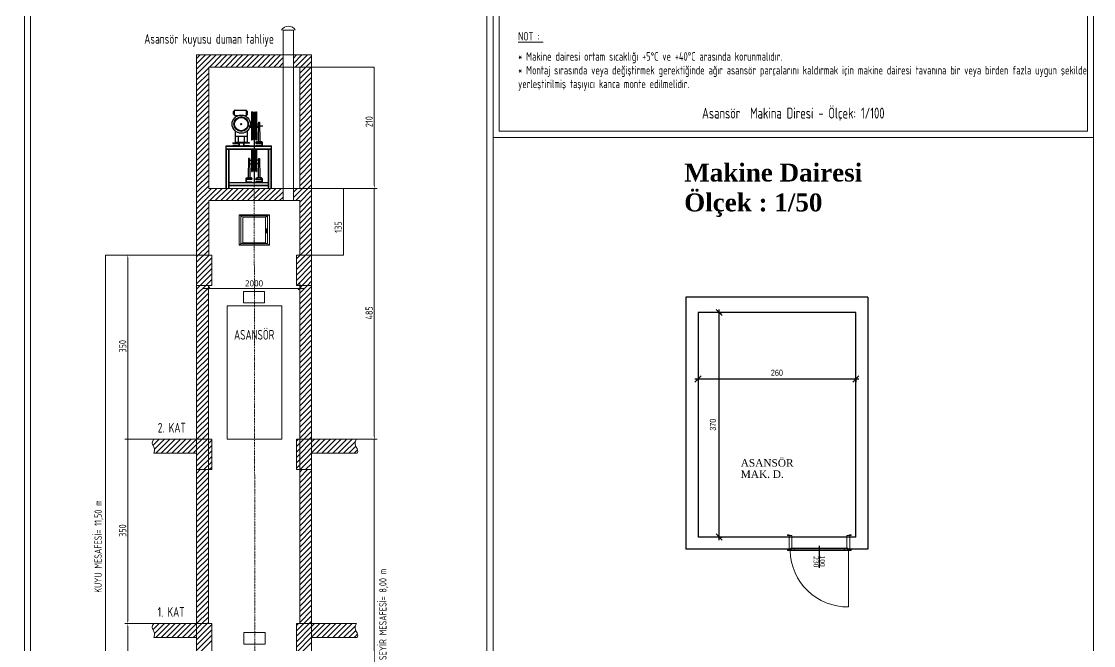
# Model space of a CAD drawing. Extents: x 173271 to 181879, y -242817 to -239967.
# Drawn here: x 180112 to 181879, y -241958 to -240929 of the extents above; entities that cross this region are included whole.
import ezdxf
from ezdxf.enums import TextEntityAlignment as Align

# ---------------------------------------------------------------- set-up
doc = ezdxf.new("R2010")
doc.units = 0
doc.header["$MEASUREMENT"] = 0
doc.linetypes.add('DASHDOT2', pattern=[0.5, 0.25, -0.125, 0, -0.125])
doc.linetypes.add('HIDDEN', pattern=[0.375, 0.25, -0.125])
doc.layers.get('0').update_dxf_attribs({"linetype": 'CONTINUOUS'})
doc.layers.get('Defpoints').update_dxf_attribs({"linetype": 'CONTINUOUS'})
for name, color, linetype in [('CIZGI', 7, 'CONTINUOUS'), ('KOLON', 7, 'CONTINUOUS'), ('MIMARI', 1, 'CONTINUOUS'), ('MKDU0', 50, 'CONTINUOUS'), ('SOĞUK SU', 3, 'CONTINUOUS'), ('YAZI', 7, 'CONTINUOUS'), ('YAZI1', 240, 'CONTINUOUS'), ('YZ1TES', 2, 'CONTINUOUS'), ('ıvır zıvır', 225, 'CONTINUOUS')]:
    doc.layers.add(name, color=color, linetype=linetype)
for name, color, linetype, lineweight in [('kaçış', 240, 'CONTINUOUS', 35), ('MİMARİKOLON', 7, 'CONTINUOUS', 50), ('rtm-kapı-ahsap', 35, 'CONTINUOUS', 13), ('TEM.SU', 5, 'CONTINUOUS', 35), ('ölçü dış', 1, 'CONTINUOUS', 20)]:
    doc.layers.add(name, color=color, linetype=linetype, lineweight=lineweight)
doc.styles.add('engiasn', font='isocpeur.ttf', dxfattribs={"width": 0.7, "height": 12})
doc.styles.add('M-IKI-50', font='arial.ttf', dxfattribs={"width": 0.75, "height": 10})
doc.styles.add('ODA', font='isocpeur.ttf', dxfattribs={"height": 20})
doc.styles.get("Standard").update_dxf_attribs({"font": 'arial.ttf'})
doc.styles.add('style4', font='isocpeur.ttf', dxfattribs={"height": 8})
doc.styles.add('yasko', font='segoeui.ttf')
doc.styles.add('ölçü', font='times.ttf', dxfattribs={"height": 10})
doc.dimstyles.new('M-IC-50', dxfattribs={"dimscale": 50, "dimtxt": 10, "dimasz": 0.2, "dimexe": 0.1, "dimexo": 0.25, "dimgap": 0.1, "dimtad": 1, "dimdec": 1, "dimrnd": 0.5, "dimzin": 9, "dimdsep": 46, "dimtxsty": 'M-IKI-50', "dimblk": 'OBLIQUE', "dimcen": 0.1, "dimdle": 0.1, "dimclrd": 256, "dimclre": 256, "dimclrt": 256, "dimadec": 0, "dimazin": 0, "dimtfac": 1, "dimtdec": 1, "dimtix": 1, "dimtmove": 0, "dimatfit": 3, "dimfxl": 0, "dimtolj": 1, "dimarcsym": 0})
pattern_1 = [(45, (203884.033, -132698.433), (-4.41941738, 4.41941738), [])]

# ---------------------------------------------------------------- blocks, each defined once
blk = doc.blocks.new('ASANSÖRKAİDE')
at = {"layer": 'MIMARI'}
for p, q in [((22.4, 122.3), (22.4, 126.8)), ((23.5, 127.1), (22.7, 127.1)), ((23.9, 121.5), (23.9, 128.6)), ((24.2, 129), (43.4, 129)), ((43.7, 121.5), (43.7, 128.6)), ((44.1, 127.1), (44.9, 127.1)), ((45.2, 122.3), (45.2, 126.8)), ((51.9, 126.2), (51.9, 80.2)), ((51.9, 126.2), (52.9, 126.2)), ((52.9, 126.2), (52.9, 80.2)), ((52.9, 125.9), (52.9, 125.8)), ((53, 125.5), (53, 125.7)), ((53.9, 125.9), (53.8, 125.8)), ((53.8, 125.5), (53.8, 125.7)), ((53.9, 125.9), (54.2, 125.9)), ((53.9, 125.9), (53.9, 80.5)), ((54.2, 125.9), (54.2, 80.5)), ((54.2, 125.9), (54.2, 125.8)), ((54.3, 125.5), (54.3, 125.7)), ((55.2, 125.9), (55.1, 125.8)), ((55.1, 125.5), (55.1, 125.7)), ((55.2, 125.9), (55.2, 80.5)), ((55.2, 125.9), (55.5, 125.9)), ((55.5, 125.9), (55.5, 80.5)), ((55.5, 125.9), (55.5, 125.8)), ((55.6, 125.5), (55.6, 125.7)), ((56.5, 125.9), (56.4, 125.8)), ((56.4, 125.5), (56.4, 125.7)), ((56.5, 125.9), (56.5, 80.5)), ((56.5, 125.9), (56.8, 125.9)), ((56.8, 125.9), (56.8, 80.5)), ((56.8, 125.9), (56.8, 125.8)), ((56.9, 125.5), (56.9, 125.7)), ((57.8, 125.9), (57.7, 125.8)), ((57.7, 125.5), (57.7, 125.7)), ((57.8, 125.9), (57.8, 80.5)), ((57.8, 125.9), (58.1, 125.9)), ((58.1, 125.9), (58.1, 80.5)), ((58.1, 125.9), (58.1, 125.8)), ((58.2, 125.5), (58.2, 125.7)), ((59.1, 125.9), (59, 125.8)), ((59, 125.5), (59, 125.7)), ((59.1, 126.2), (60.1, 126.2)), ((59.1, 126.2), (59.1, 80.2)), ((60.1, 126.2), (60.1, 80.2)), ((23.5, 121.9), (22.7, 121.9)), ((23.9, 121.5), (23.9, 120.4)), ((24.2, 120), (43.4, 120)), ((43.7, 121.5), (43.7, 120.4)), ((44.1, 121.9), (44.9, 121.9)), ((51.9, 106.2), (50, 106.2)), ((63, 106.2), (60.1, 106.2)), ((63.3, 109.2), (62.8, 78)), ((63.3, 109.2), (65.2, 109.2)), ((65.2, 109.2), (65.7, 78)), ((25, 94.8), (25, 75)), ((45, 94.8), (45, 75)), ((45.6, 103.2), (70.8, 103.2)), ((51.9, 100.2), (48.9, 100.2)), ((62.9, 100.2), (60.1, 100.2)), ((21.4, 75), (31.4, 75)), ((21.4, 74.5), (21.4, 75)), ((21.4, 74.5), (30.9, 74.5)), ((25, 86), (45, 86)), ((25, 76), (45, 76)), ((25, 75), (45, 75)), ((30, 86), (30, 75)), ((30.9, 74.5), (30.9, 70.5)), ((31.4, 75), (31.4, 70)), ((48.7, 75), (38.7, 75)), ((38.7, 75), (38.7, 70)), ((39.2, 74.5), (39.2, 70.5)), ((48.7, 74.5), (39.2, 74.5)), ((40, 86), (40, 75)), ((48.7, 74.5), (48.7, 75)), ((51.9, 80.2), (52.9, 80.2)), ((51.9, 80.2), (52.9, 80.2)), ((52.9, 80.5), (52.9, 80.6)), ((53, 80.9), (53, 80.7)), ((53.8, 80.9), (53.8, 80.7)), ((53.9, 80.5), (53.8, 80.6)), ((53.9, 80.5), (54.2, 80.5)), ((54.2, 80.5), (54.2, 80.6)), ((54.3, 80.9), (54.3, 80.7)), ((55.1, 80.9), (55.1, 80.7)), ((55.2, 80.5), (55.1, 80.6)), ((55.2, 80.5), (55.5, 80.5)), ((55.5, 80.5), (55.5, 80.6)), ((55.6, 80.9), (55.6, 80.7)), ((56.4, 80.9), (56.4, 80.7)), ((56.4, 80.9), (56.4, 10.4)), ((56.5, 80.5), (56.4, 80.6)), ((56.5, 80.5), (56.8, 80.5)), ((56.8, 80.5), (56.8, 80.6)), ((56.9, 80.9), (56.9, 80.7)), ((57.7, 80.9), (57.7, 80.7)), ((57.8, 80.5), (57.7, 80.6)), ((57.8, 80.5), (58.1, 80.5)), ((58.1, 80.5), (58.1, 80.6)), ((58.2, 80.9), (58.2, 80.7)), ((59, 80.9), (59, 80.7)), ((59.1, 80.5), (59, 80.6)), ((59.1, 80.2), (60.1, 80.2)), ((59.1, 80.2), (60.1, 80.2)), ((59.3, 76), (59.3, 75)), ((59.3, 75), (69.3, 75)), ((59.3, 74.5), (59.3, 75)), ((59.3, 74.5), (68.8, 74.5)), ((60.3, 77), (61.8, 77)), ((66.7, 77), (61.8, 77)), ((68.3, 77), (66.7, 77)), ((68.8, 74.5), (68.8, 75)), ((68.8, 74.5), (68.8, 70.5)), ((69.3, 76), (69.3, 75)), ((69.3, 75), (69.3, 70)), ((10, 0), (10, 70)), ((10, 70), (85, 70)), ((10, 69.5), (85, 69.5)), ((10, 65.5), (85, 65.5)), ((10, 65), (85, 65)), ((10.5, 0), (10.5, 65)), ((14.5, 0), (14.5, 65)), ((15, 0), (15, 65)), ((30.9, 70.5), (21.4, 70.5)), ((21.4, 70), (21.4, 70.5)), ((31.4, 70), (21.4, 70)), ((38.7, 70), (48.7, 70)), ((39.2, 70.5), (48.7, 70.5)), ((48.7, 70), (48.7, 70.5)), ((51.9, 63.2), (51.9, 28.2)), ((51.9, 63.2), (52.9, 63.2)), ((52.9, 63.2), (52.9, 28.2)), ((52.9, 62.9), (52.9, 62.8)), ((53, 62.5), (53, 62.7)), ((53.9, 62.9), (53.8, 62.8)), ((53.8, 62.5), (53.8, 62.7)), ((53.9, 62.9), (53.9, 28.5)), ((53.9, 62.9), (54.2, 62.9)), ((54.2, 62.9), (54.2, 28.5)), ((54.2, 62.9), (54.2, 62.8)), ((54.3, 62.5), (54.3, 62.7)), ((55.2, 62.9), (55.1, 62.8)), ((55.1, 62.5), (55.1, 62.7)), ((55.2, 62.9), (55.2, 28.5)), ((55.2, 62.9), (55.5, 62.9)), ((55.5, 62.9), (55.5, 28.5)), ((55.5, 62.9), (55.5, 62.8)), ((55.6, 62.5), (55.6, 62.7)), ((56.5, 62.9), (56.4, 62.8)), ((56.4, 62.5), (56.4, 62.7)), ((56.5, 62.9), (56.5, 28.5)), ((56.5, 62.9), (56.8, 62.9)), ((56.8, 28.5), (56.8, 62.9)), ((56.8, 62.9), (56.8, 28.5)), ((56.8, 62.9), (56.8, 62.8)), ((56.9, 62.5), (56.9, 62.7)), ((57.8, 62.9), (57.7, 62.8)), ((57.7, 62.5), (57.7, 62.7)), ((57.8, 62.9), (57.8, 28.5)), ((57.8, 62.9), (58.1, 62.9)), ((58.1, 62.9), (58.1, 28.5)), ((58.1, 62.9), (58.1, 62.8)), ((58.2, 62.5), (58.2, 62.7)), ((59.1, 62.9), (59, 62.8)), ((59, 62.5), (59, 62.7)), ((59.1, 63.2), (59.1, 28.2)), ((59.1, 63.2), (60.1, 63.2)), ((68.8, 70.5), (59.3, 70.5)), ((59.3, 70), (59.3, 70.5)), ((69.3, 70), (59.3, 70)), ((60.1, 63.2), (60.1, 28.2)), ((80, 0), (80, 65)), ((80.5, 0), (80.5, 65)), ((84.5, 0), (84.5, 65)), ((85, 0), (85, 70)), ((46.7, 49.6), (46.2, 18.4)), ((48.6, 49.6), (46.7, 49.6)), ((48.6, 49.6), (49.2, 18.4)), ((48.9, 46.6), (51.9, 46.6)), ((49, 40.6), (51.9, 40.6)), ((63, 46.6), (60.1, 46.6)), ((62.9, 40.6), (60.1, 40.6)), ((63.3, 49.6), (62.8, 18.4)), ((63.3, 49.6), (65.2, 49.6)), ((65.2, 49.6), (65.7, 18.4)), ((51.9, 28.2), (52.9, 28.2)), ((52.9, 28.5), (52.9, 28.6)), ((53, 28.9), (53, 28.7)), ((53.8, 28.9), (53.8, 28.7)), ((53.9, 28.5), (53.8, 28.6)), ((53.9, 28.5), (54.2, 28.5)), ((54.2, 28.5), (54.2, 28.6)), ((54.3, 28.9), (54.3, 28.7)), ((55.1, 28.9), (55.1, 28.7)), ((55.2, 28.5), (55.1, 28.6)), ((55.2, 28.5), (55.5, 28.5)), ((55.5, 28.5), (55.5, 28.6)), ((55.6, 28.9), (55.6, 28.7)), ((56.4, 28.9), (56.4, 28.7)), ((56.5, 28.5), (56.4, 28.6)), ((56.5, 28.5), (56.8, 28.5)), ((56.8, 28.5), (56.8, 28.6)), ((56.9, 28.9), (56.9, 28.7)), ((57.7, 28.9), (57.7, 28.7)), ((57.8, 28.5), (57.7, 28.6)), ((57.8, 28.5), (58.1, 28.5)), ((58.1, 28.5), (58.1, 28.6)), ((58.2, 28.9), (58.2, 28.7)), ((59, 28.9), (59, 28.7)), ((59.1, 28.5), (59, 28.6)), ((59.1, 28.2), (60.1, 28.2)), ((15, 10), (80, 10)), ((15, 5.5), (80, 5.5)), ((15, 5), (80, 5)), ((42.7, 16.4), (42.7, 15.4)), ((52.7, 15.4), (42.7, 15.4)), ((42.7, 15.4), (42.7, 10.4)), ((42.7, 10.4), (52.7, 10.4)), ((43.2, 14.9), (43.2, 15.4)), ((43.2, 14.9), (43.2, 10.9)), ((52.7, 14.9), (43.2, 14.9)), ((43.2, 10.9), (52.7, 10.9)), ((43.7, 17.4), (45.2, 17.4)), ((45.2, 17.4), (50.2, 17.4)), ((51.7, 17.4), (50.2, 17.4)), ((52.7, 16.4), (52.7, 15.4)), ((52.7, 14.9), (52.7, 15.4)), ((52.7, 10.4), (52.7, 10.9)), ((59.3, 16.4), (59.3, 15.4)), ((59.3, 14.9), (59.3, 15.4)), ((59.3, 15.4), (69.3, 15.4)), ((59.3, 14.9), (68.8, 14.9)), ((59.3, 10.4), (59.3, 10.9)), ((68.8, 10.9), (59.3, 10.9)), ((69.3, 10.4), (59.3, 10.4)), ((60.3, 17.4), (61.8, 17.4)), ((66.7, 17.4), (61.8, 17.4)), ((68.3, 17.4), (66.7, 17.4)), ((68.8, 14.9), (68.8, 15.4)), ((68.8, 14.9), (68.8, 10.9)), ((69.3, 16.4), (69.3, 15.4)), ((69.3, 15.4), (69.3, 10.4))]:
    blk.add_line(p, q, dxfattribs=at)
for centre, radius in [((53.4, 125.5), 0.4), ((54.7, 125.5), 0.4), ((56, 125.5), 0.4), ((57.3, 125.5), 0.4), ((58.6, 125.5), 0.4), ((35, 106), 15), ((35, 106), 12), ((35, 106), 11), ((35, 106), 0.901)]:
    blk.add_circle(centre, radius, dxfattribs=at)
for centre, radius, start, end in [((22.7, 126.8), 0.375, 90, 180), ((23.5, 127.5), 0.375, 270, 0), ((24.2, 128.6), 0.375, 90, 180), ((43.4, 128.6), 0.375, 0, 90), ((44.1, 127.5), 0.375, 180, 270), ((44.9, 126.8), 0.375, 0, 90), ((52.8, 125.7), 0.2, 0, 32.2519), ((54, 125.7), 0.2, 147.7481, 180), ((54.1, 125.7), 0.2, 0, 32.2519), ((55.3, 125.7), 0.2, 147.7481, 180), ((55.4, 125.7), 0.2, 0, 32.2519), ((56.6, 125.7), 0.2, 147.7481, 180), ((56.7, 125.7), 0.2, 0, 32.2519), ((57.9, 125.7), 0.2, 147.7481, 180), ((58, 125.7), 0.2, 0, 32.2519), ((59.2, 125.7), 0.2, 147.7481, 180), ((22.7, 122.3), 0.375, 180, 270), ((22.7, 122.3), 0.375, 180, 270), ((23.5, 121.5), 0.375, 0, 90), ((24.2, 120.4), 0.375, 180, 270), ((43.4, 120.4), 0.375, 270, 0), ((44.1, 121.5), 0.375, 90, 180), ((44.9, 122.3), 0.375, 270, 0), ((44.9, 122.3), 0.375, 270, 0), ((52.8, 80.7), 0.2, 327.7481, 0), ((54, 80.7), 0.2, 180, 212.2519), ((54.1, 80.7), 0.2, 327.7481, 0), ((55.3, 80.7), 0.2, 180, 212.2519), ((55.4, 80.7), 0.2, 327.7481, 0), ((56.6, 80.7), 0.2, 180, 212.2519), ((56.7, 80.7), 0.2, 327.7481, 0), ((57.9, 80.7), 0.2, 180, 212.2519), ((58, 80.7), 0.2, 327.7481, 0), ((59.2, 80.7), 0.2, 180, 212.2519), ((60.3, 76), 1, 90, 180), ((61.8, 78), 1, 270, 359.0122), ((66.7, 78), 1, 180.9878, 270), ((68.3, 76), 1, 0, 90), ((52.8, 62.7), 0.2, 0, 32.2519), ((54, 62.7), 0.2, 147.7481, 180), ((54.1, 62.7), 0.2, 0, 32.2519), ((55.3, 62.7), 0.2, 147.7481, 180), ((55.4, 62.7), 0.2, 0, 32.2519), ((56.6, 62.7), 0.2, 147.7481, 180), ((56.7, 62.7), 0.2, 0, 32.2519), ((57.9, 62.7), 0.2, 147.7481, 180), ((58, 62.7), 0.2, 0, 32.2519), ((59.2, 62.7), 0.2, 147.7481, 180), ((45.2, 18.4), 1, 270, 359.0122), ((50.2, 18.4), 1, 180.9878, 270), ((52.8, 28.7), 0.2, 327.7481, 0), ((54, 28.7), 0.2, 180, 212.2519), ((54.1, 28.7), 0.2, 327.7481, 0), ((55.3, 28.7), 0.2, 180, 212.2519), ((55.4, 28.7), 0.2, 327.7481, 0), ((56.6, 28.7), 0.2, 180, 212.2519), ((56.7, 28.7), 0.2, 327.7481, 0), ((57.9, 28.7), 0.2, 180, 212.2519), ((58, 28.7), 0.2, 327.7481, 0), ((59.2, 28.7), 0.2, 180, 212.2519), ((61.8, 18.4), 1, 270, 359.0122), ((66.7, 18.4), 1, 180.9878, 270), ((43.7, 16.4), 1, 90, 180), ((51.7, 16.4), 1, 0, 90), ((60.3, 16.4), 1, 90, 180), ((68.3, 16.4), 1, 0, 90)]:
    blk.add_arc(centre, radius, start, end, dxfattribs=at)
blk = doc.blocks.new('_OBLIQUE')
at = {"linetype": 'ByBlock'}
for p, q in [((-0.5, -0.5), (0.5, 0.5)), ((0, 0), (0, 0))]:
    blk.add_line(p, q, dxfattribs=at)
blk = doc.blocks.new('K-100')
at = {"layer": 'rtm-kapı-ahsap'}
for p, q in [((-34313.1, -13701.2), (-34312, -13701.2)), ((-34313.1, -13704.3), (-34313.1, -13701.2)), ((-34312, -13704.3), (-34313.1, -13704.3)), ((-34312, -13701.2), (-34312, -13704.3)), ((-34312, -13708.3), (-34312, -13703.8)), ((-34288, -13703.8), (-34312, -13703.8)), ((-34291, -13708.3), (-34312, -13708.3)), ((-34288, -13706.8), (-34291, -13706.8)), ((-34291, -13706.8), (-34291, -13708.3)), ((-34290.8, -13801.3), (-34290.8, -13707.3)), ((-34290.8, -13707.3), (-34287.9, -13707.3)), ((-34288, -13701.3), (-34288, -13704.3)), ((-34287, -13701.3), (-34288, -13701.3)), ((-34288, -13703.8), (-34288, -13706.8)), ((-34288, -13704.3), (-34287, -13704.3)), ((-34288, -13705.8), (-34287, -13705.8)), ((-34287.9, -13707.3), (-34287.9, -13705.8)), ((-34287, -13704.3), (-34287, -13701.3)), ((-34287, -13705.8), (-34287, -13802.8)), ((-34287, -13712.9), (-34290.8, -13712.9)), ((-34287, -13795.6), (-34290.8, -13795.6)), ((-34312, -13804.2), (-34313.1, -13804.2)), ((-34313.1, -13804.2), (-34313.1, -13807.3)), ((-34313.1, -13807.3), (-34312, -13807.3)), ((-34312, -13800.3), (-34312, -13804.8)), ((-34291, -13800.3), (-34312, -13800.3)), ((-34312, -13807.3), (-34312, -13804.2)), ((-34288, -13804.8), (-34312, -13804.8)), ((-34291, -13801.8), (-34291, -13800.3)), ((-34288, -13801.8), (-34291, -13801.8)), ((-34290.8, -13801.3), (-34287.9, -13801.3)), ((-34288, -13804.8), (-34288, -13801.8)), ((-34288, -13802.8), (-34287, -13802.8)), ((-34288, -13807.3), (-34288, -13804.2)), ((-34288, -13804.2), (-34287, -13804.2)), ((-34287, -13807.3), (-34288, -13807.3)), ((-34287.9, -13801.3), (-34287.9, -13802.8)), ((-34193, -13802.8), (-34287, -13802.8)), ((-34287, -13804.2), (-34287, -13807.3))]:
    blk.add_line(p, q, dxfattribs=at)
at = {"layer": 'rtm-kapı-ahsap', "const_width": 0.392}
blk.add_lwpolyline([(-34287.4, -13803.7, -1), (-34287.4, -13803.1, -1)], format="xyb", close=True, dxfattribs=at)
at = {"layer": 'rtm-kapı-ahsap'}
blk.add_arc((-34288.7, -13801.5), 95.8, 359.2508, 88.9433, dxfattribs=at)
blk = doc.blocks.new('*D37')
at = {"layer": 'Defpoints', "color": 0, "linetype": 'ByBlock', "lineweight": 30, "transparency": 16777216}
for p in [(181261.4, -241408.9), (181262.1, -241408.9), (181261.4, -241778.9)]:
    blk.add_point(p, dxfattribs=at)
at = {"layer": 'TEM.SU', "linetype": 'ByBlock', "lineweight": -2, "transparency": 16777216}
for p, q in [((181262.1, -241783.9), (181262.1, -241403.9)), ((181262.1, -241408.9), (181267.1, -241408.9))]:
    blk.add_line(p, q, dxfattribs=at)
at = {"layer": 'TEM.SU', "lineweight": -2, "transparency": 16777216}
blk.add_line((181262.1, -241778.9), (181267.1, -241778.9), dxfattribs=at)
at = {"layer": 'TEM.SU', "linetype": 'ByBlock', "lineweight": -2, "transparency": 16777216, "xscale": 10, "yscale": 10, "zscale": 10}
for p, rotation in [((181262.1, -241408.9), 90), ((181262.1, -241778.9), 270)]:
    blk.add_blockref('_OBLIQUE', p, dxfattribs=dict(at, rotation=rotation))
at = {"layer": 'TEM.SU', "linetype": 'ByBlock', "lineweight": 30, "transparency": 16777216, "insert": (181252, -241593.9), "char_height": 10, "attachment_point": 5, "rotation": 90, "style": 'M-IKI-50'}
blk.add_mtext('\\A1;370', dxfattribs=at)
blk = doc.blocks.new('*D38')
at = {"layer": 'Defpoints', "color": 0, "linetype": 'ByBlock', "lineweight": 30, "transparency": 16777216}
for p in [(181227.4, -241515.8), (181487.4, -241515.8), (181487.4, -241518.5)]:
    blk.add_point(p, dxfattribs=at)
at = {"layer": 'TEM.SU', "linetype": 'ByBlock', "lineweight": -2, "transparency": 16777216}
for p, q in [((181222.4, -241518.5), (181492.4, -241518.5)), ((181487.4, -241518.5), (181487.4, -241523.5))]:
    blk.add_line(p, q, dxfattribs=at)
at = {"layer": 'TEM.SU', "lineweight": -2, "transparency": 16777216}
blk.add_line((181227.4, -241518.5), (181227.4, -241523.5), dxfattribs=at)
at = {"layer": 'TEM.SU', "linetype": 'ByBlock', "lineweight": -2, "transparency": 16777216, "xscale": 10, "yscale": 10, "zscale": 10, "rotation": 180}
blk.add_blockref('_OBLIQUE', (181227.4, -241518.5), dxfattribs=at)
at = {"layer": 'TEM.SU', "linetype": 'ByBlock', "lineweight": -2, "transparency": 16777216, "xscale": 10, "yscale": 10, "zscale": 10}
blk.add_blockref('_OBLIQUE', (181487.4, -241518.5), dxfattribs=at)
at = {"layer": 'TEM.SU', "linetype": 'ByBlock', "lineweight": 30, "transparency": 16777216, "insert": (181357.4, -241508.3), "char_height": 10, "attachment_point": 5, "style": 'M-IKI-50'}
blk.add_mtext('\\A1;260', dxfattribs=at)

msp = doc.modelspace()

# ---------------------------------------------------------------- hatches: boundary and pattern name
at = {"layer": 'ıvır zıvır', "lineweight": 15, "ltscale": 2}
h = msp.add_hatch(dxfattribs=at)
h.set_pattern_fill('ANSI31', scale=50, style=0)
h.set_pattern_definition(pattern_1)
h.paths.add_polyline_path([(180590.405, -241314.218), (180565.405, -241314.218), (180565.405, -241364.218), (180590.405, -241364.218)])
h.paths.add_polyline_path([(180590.405, -240984.525), (180560.525, -240984.525), (180560.525, -241004.525), (180570.77, -241004.525), (180570.77, -241204.525), (180560.525, -241204.525), (180560.525, -241224.602), (180570.77, -241224.602), (180570.77, -241314.218), (180590.405, -241314.218)])
h.paths.add_polyline_path([(180425.694, -241314.218), (180400.694, -241314.218), (180400.694, -241364.218), (180425.694, -241364.218)])
h.paths.add_polyline_path([(180420.77, -241224.602), (180495.769, -241224.602), (180495.759, -241204.525), (180420.77, -241204.525), (180420.77, -241004.525), (180543.549, -241004.525), (180543.549, -240984.525), (180400.694, -240984.525), (180400.694, -241314.218), (180420.77, -241314.218)])
h.paths.add_polyline_path([(180543.549, -241224.602), (180543.549, -241204.525), (180495.759, -241204.525), (180495.769, -241224.602)], flags=16)
h = msp.add_hatch(dxfattribs=at)
h.set_pattern_fill('ANSI31', scale=50, style=0)
h.set_pattern_definition(pattern_1)
h.paths.add_polyline_path([(180590.405, -241364.218), (180570.77, -241364.218), (180570.77, -241617.91), (180590.405, -241617.91)])
h.paths.add_polyline_path([(180400.694, -241617.91), (180420.328, -241617.91), (180420.328, -241364.218), (180400.694, -241364.218)])
h.paths.add_polyline_path([(180425.694, -241617.91), (180400.694, -241617.91), (180400.694, -241667.91), (180425.694, -241667.91)])
h.paths.add_polyline_path([(180400.694, -241640.987), (180400.694, -241617.91), (180330.334, -241617.91), (180327.969, -241621.267), (180327.328, -241624.028), (180327.887, -241626.425), (180329.121, -241628.687), (180330.507, -241631.044), (180331.521, -241633.726), (180331.638, -241636.963), (180330.334, -241640.987)])
h.paths.add_polyline_path([(180565.405, -241667.91), (180590.405, -241667.91), (180590.405, -241617.91), (180565.405, -241617.91)])
h.paths.add_polyline_path([(180665.448, -241640.987), (180666.507, -241638.246), (180666.291, -241635.7), (180665.262, -241633.23), (180663.883, -241630.718), (180662.617, -241628.048), (180661.925, -241625.102), (180662.27, -241621.761), (180664.114, -241617.91), (180590.405, -241617.91), (180590.405, -241640.987)])
h = msp.add_hatch(dxfattribs=at)
h.set_pattern_fill('ANSI31', scale=50, style=0)
h.set_pattern_definition(pattern_1)
h.paths.add_polyline_path([(180590.405, -241364.218), (180570.77, -241364.218), (180570.77, -241617.91), (180590.405, -241617.91)])
h.paths.add_polyline_path([(180400.694, -241617.91), (180420.328, -241617.91), (180420.328, -241364.218), (180400.694, -241364.218)])
h.paths.add_polyline_path([(180425.694, -241617.91), (180400.694, -241617.91), (180400.694, -241667.91), (180425.694, -241667.91)])
h.paths.add_polyline_path([(180400.694, -241640.987), (180400.694, -241617.91), (180330.334, -241617.91), (180327.969, -241621.267), (180327.328, -241624.028), (180327.887, -241626.425), (180329.121, -241628.687), (180330.507, -241631.044), (180331.521, -241633.726), (180331.638, -241636.963), (180330.334, -241640.987)])
h.paths.add_polyline_path([(180565.405, -241667.91), (180590.405, -241667.91), (180590.405, -241617.91), (180565.405, -241617.91)])
h.paths.add_polyline_path([(180665.448, -241640.987), (180666.507, -241638.246), (180666.291, -241635.7), (180665.262, -241633.23), (180663.883, -241630.718), (180662.617, -241628.048), (180661.925, -241625.102), (180662.27, -241621.761), (180664.114, -241617.91), (180590.405, -241617.91), (180590.405, -241640.987)])

# ---------------------------------------------------------------- linework, layer by layer
at = {"layer": 'CIZGI', "color": 7, "linetype": 'HIDDEN', "lineweight": 15}
for p, q in [((180470.762, -241297.891), (180470.762, -241247.891)), ((180470.762, -241247.891), (180520.762, -241247.891)), ((180470.762, -241247.891), (180477.012, -241251.737)), ((180514.512, -241251.737), (180520.762, -241247.891)), ((180520.762, -241297.891), (180520.762, -241247.891)), ((180473.887, -241249.814), (180517.637, -241249.814)), ((180473.887, -241295.967), (180473.887, -241249.814)), ((180477.012, -241251.737), (180514.512, -241251.737)), ((180477.012, -241294.044), (180477.012, -241251.737)), ((180514.512, -241294.044), (180514.512, -241251.737)), ((180517.637, -241295.967), (180517.637, -241249.814)), ((180515.294, -241277.698), (180515.294, -241270.967)), ((180515.294, -241271.929), (180515.294, -241270.967)), ((180515.294, -241270.967), (180516.856, -241270.967)), ((180515.294, -241271.929), (180516.856, -241271.929)), ((180515.294, -241276.737), (180516.856, -241276.737)), ((180515.294, -241277.698), (180516.856, -241277.698)), ((180516.856, -241277.698), (180516.856, -241270.967)), ((180516.856, -241271.929), (180516.856, -241270.967)), ((180470.762, -241297.891), (180477.012, -241294.044)), ((180470.762, -241297.891), (180520.762, -241297.891)), ((180473.887, -241295.967), (180517.637, -241295.967)), ((180477.012, -241294.044), (180514.512, -241294.044)), ((180514.512, -241294.044), (180520.762, -241297.891))]:
    msp.add_line(p, q, dxfattribs=at)
at = {"layer": 'kaçış', "color": 7, "linetype": 'Continuous', "lineweight": 15}
for p, q in [((180590.405, -240984.525), (180400.694, -240984.525)), ((180400.694, -241314.218), (180400.694, -240984.525)), ((180590.405, -241314.218), (180590.405, -240984.525)), ((180570.77, -241004.525), (180420.77, -241004.525)), ((180420.77, -241204.525), (180420.77, -241004.525)), ((180570.77, -241204.525), (180570.77, -241004.525)), ((180570.77, -241004.525), (180693.716, -241004.525)), ((180693.716, -241004.525), (180693.716, -241199.525)), ((180570.77, -241204.525), (180420.77, -241204.525)), ((180567.828, -241204.525), (180698.716, -241204.525)), ((180570.828, -241204.525), (180698.716, -241204.525)), ((180643.048, -241314.218), (180643.048, -241204.525)), ((180693.716, -241204.525), (180693.716, -241612.91)), ((180570.77, -241224.602), (180420.77, -241224.602)), ((180420.77, -241314.218), (180420.77, -241224.602)), ((180570.77, -241224.602), (180570.77, -241314.218)), ((180345.709, -241314.218), (180250.411, -241314.218)), ((180250.411, -241314.218), (180250.411, -242201.602)), ((180425.694, -241314.218), (180282.33, -241314.218)), ((180287.33, -241612.91), (180287.33, -241319.218)), ((180590.405, -241314.218), (180643.048, -241314.218)), ((180400.694, -241364.218), (180400.694, -241617.91)), ((180420.328, -241617.91), (180420.328, -241364.218)), ((180570.77, -241364.218), (180570.77, -241617.91)), ((180590.405, -241617.91), (180590.405, -241364.218)), ((180336.262, -241617.91), (180282.33, -241617.91)), ((180336.262, -241617.91), (180282.33, -241617.91)), ((180336.262, -241617.91), (180282.33, -241617.91)), ((180336.262, -241617.91), (180282.33, -241617.91)), ((180287.33, -241612.91), (180287.33, -241622.91)), ((180287.33, -241612.91), (180287.33, -241622.91)), ((180330.334, -241617.91), (180327.969, -241621.267)), ((180330.334, -241617.91), (180327.969, -241621.267)), ((180330.334, -241617.91), (180327.969, -241621.267)), ((180400.694, -241617.91), (180330.334, -241617.91)), ((180400.694, -241617.91), (180330.334, -241617.91)), ((180400.694, -241617.91), (180330.334, -241617.91)), ((180400.694, -241617.91), (180330.334, -241617.91)), ((180400.694, -241617.91), (180330.334, -241617.91)), ((180400.694, -241617.91), (180330.334, -241617.91)), ((180400.694, -241667.91), (180400.694, -241617.91)), ((180420.328, -241617.91), (180420.328, -241667.91)), ((180570.77, -241667.91), (180570.77, -241617.91)), ((180589.738, -241617.91), (180664.114, -241617.91)), ((180589.738, -241617.91), (180664.114, -241617.91)), ((180589.738, -241617.91), (180664.114, -241617.91)), ((180590.405, -241617.91), (180590.405, -241667.91)), ((180630.093, -241617.91), (180698.716, -241617.91)), ((180664.114, -241617.91), (180662.27, -241621.761)), ((180664.114, -241617.91), (180662.27, -241621.761)), ((180664.114, -241617.91), (180662.27, -241621.761)), ((180693.716, -241617.91), (180693.716, -242201.602)), ((180287.33, -241916.602), (180287.33, -241622.91)), ((180327.969, -241621.267), (180327.328, -241624.028)), ((180327.969, -241621.267), (180327.328, -241624.028)), ((180327.969, -241621.267), (180327.328, -241624.028)), ((180327.328, -241624.028), (180327.887, -241626.425)), ((180327.328, -241624.028), (180327.887, -241626.425)), ((180327.328, -241624.028), (180327.887, -241626.425)), ((180327.887, -241626.425), (180329.121, -241628.687)), ((180327.887, -241626.425), (180329.121, -241628.687)), ((180327.887, -241626.425), (180329.121, -241628.687)), ((180329.121, -241628.687), (180330.507, -241631.044)), ((180329.121, -241628.687), (180330.507, -241631.044)), ((180329.121, -241628.687), (180330.507, -241631.044)), ((180331.638, -241636.963), (180330.334, -241640.987)), ((180331.638, -241636.963), (180330.334, -241640.987)), ((180331.638, -241636.963), (180330.334, -241640.987)), ((180330.507, -241631.044), (180331.521, -241633.726)), ((180330.507, -241631.044), (180331.521, -241633.726)), ((180330.507, -241631.044), (180331.521, -241633.726)), ((180331.521, -241633.726), (180331.638, -241636.963)), ((180331.521, -241633.726), (180331.638, -241636.963)), ((180331.521, -241633.726), (180331.638, -241636.963)), ((180662.27, -241621.761), (180661.925, -241625.102)), ((180662.27, -241621.761), (180661.925, -241625.102)), ((180662.27, -241621.761), (180661.925, -241625.102)), ((180661.925, -241625.102), (180662.617, -241628.048)), ((180661.925, -241625.102), (180662.617, -241628.048)), ((180661.925, -241625.102), (180662.617, -241628.048)), ((180662.617, -241628.048), (180663.883, -241630.718)), ((180662.617, -241628.048), (180663.883, -241630.718)), ((180662.617, -241628.048), (180663.883, -241630.718)), ((180663.883, -241630.718), (180665.262, -241633.23)), ((180663.883, -241630.718), (180665.262, -241633.23)), ((180663.883, -241630.718), (180665.262, -241633.23)), ((180665.262, -241633.23), (180666.291, -241635.7)), ((180665.262, -241633.23), (180666.291, -241635.7)), ((180665.262, -241633.23), (180666.291, -241635.7)), ((180666.291, -241635.7), (180666.507, -241638.246)), ((180666.291, -241635.7), (180666.507, -241638.246)), ((180666.291, -241635.7), (180666.507, -241638.246)), ((180400.694, -241640.987), (180330.334, -241640.987)), ((180400.694, -241640.987), (180330.334, -241640.987)), ((180400.694, -241640.987), (180330.334, -241640.987)), ((180400.694, -241640.987), (180330.334, -241640.987)), ((180400.694, -241640.987), (180330.334, -241640.987)), ((180400.694, -241640.987), (180330.334, -241640.987)), ((180590.405, -241640.987), (180665.448, -241640.987)), ((180590.405, -241640.987), (180665.448, -241640.987)), ((180590.405, -241640.987), (180665.448, -241640.987)), ((180666.507, -241638.246), (180665.448, -241640.987)), ((180666.507, -241638.246), (180665.448, -241640.987)), ((180666.507, -241638.246), (180665.448, -241640.987)), ((180400.694, -241667.91), (180400.694, -241921.602)), ((180420.328, -241921.602), (180420.328, -241667.91)), ((180570.77, -241667.91), (180570.77, -241921.602)), ((180590.405, -241921.602), (180590.405, -241667.91)), ((180336.262, -241921.602), (180282.33, -241921.602)), ((180336.262, -241921.602), (180282.33, -241921.602)), ((180287.33, -242201.602), (180287.33, -241926.602)), ((180327.969, -241924.959), (180327.328, -241927.721)), ((180327.328, -241927.721), (180327.887, -241930.117)), ((180327.887, -241930.117), (180329.121, -241932.379)), ((180330.334, -241921.602), (180327.969, -241924.959)), ((180329.121, -241932.379), (180330.507, -241934.736)), ((180400.694, -241921.602), (180330.334, -241921.602)), ((180400.694, -241921.602), (180330.334, -241921.602)), ((180330.507, -241934.736), (180331.521, -241937.418)), ((180331.521, -241937.418), (180331.638, -241940.656)), ((180589.738, -241921.602), (180664.114, -241921.602)), ((180662.27, -241925.454), (180661.925, -241928.794)), ((180661.925, -241928.794), (180662.617, -241931.74)), ((180664.114, -241921.602), (180662.27, -241925.454)), ((180662.617, -241931.74), (180663.883, -241934.41)), ((180663.883, -241934.41), (180665.262, -241936.922)), ((180665.262, -241936.922), (180666.291, -241939.392)), ((180331.638, -241940.656), (180330.334, -241944.679)), ((180400.694, -241944.679), (180330.334, -241944.679)), ((180400.694, -241944.679), (180330.334, -241944.679)), ((180590.405, -241944.679), (180665.448, -241944.679)), ((180666.507, -241941.939), (180665.448, -241944.679)), ((180666.291, -241939.392), (180666.507, -241941.939))]:
    msp.add_line(p, q, dxfattribs=at)
msp.add_lwpolyline([(180466.432, -241397.91), (180451.432, -241397.91), (180451.432, -241412.91), (180451.432, -241617.91), (180541.432, -241617.91), (180541.432, -241397.91), (180466.432, -241397.91)], dxfattribs=at)
for points in [[(180692.883, -241009.525), (180694.55, -241009.525), (180693.716, -241004.525)], [(180642.215, -241209.525), (180643.881, -241209.525), (180643.048, -241204.525)], [(180692.883, -241199.525), (180694.55, -241199.525), (180693.716, -241204.525)], [(180692.883, -241209.525), (180694.55, -241209.525), (180693.716, -241204.525)], [(180249.578, -241319.218), (180251.244, -241319.218), (180250.411, -241314.218)], [(180286.497, -241319.218), (180288.164, -241319.218), (180287.33, -241314.218)], [(180642.215, -241309.218), (180643.881, -241309.218), (180643.048, -241314.218)], [(180286.497, -241612.91), (180288.164, -241612.91), (180287.33, -241617.91)], [(180286.497, -241612.91), (180288.164, -241612.91), (180287.33, -241617.91)], [(180286.497, -241612.91), (180288.164, -241612.91), (180287.33, -241617.91)], [(180286.497, -241622.91), (180288.164, -241622.91), (180287.33, -241617.91)], [(180286.497, -241622.91), (180288.164, -241622.91), (180287.33, -241617.91)], [(180286.497, -241622.91), (180288.164, -241622.91), (180287.33, -241617.91)], [(180692.883, -241612.91), (180694.55, -241612.91), (180693.716, -241617.91)], [(180692.883, -241622.91), (180694.55, -241622.91), (180693.716, -241617.91)], [(180286.497, -241916.602), (180288.164, -241916.602), (180287.33, -241921.602)], [(180286.497, -241926.602), (180288.164, -241926.602), (180287.33, -241921.602)]]:
    msp.add_solid(points, dxfattribs=at)
at = {"layer": 'KOLON', "color": 7, "linetype": 'DASHDOT2', "lineweight": 15, "ltscale": 5}
msp.add_line((180497.538, -242317.462), (180495.748, -241194.525), dxfattribs=at)
at = {"layer": 'MİMARİKOLON', "color": 7, "lineweight": 15}
for points in [[(180400.694, -241314.218), (180425.694, -241314.218), (180425.694, -241364.218), (180400.694, -241364.218)], [(180400.694, -241314.218), (180425.694, -241314.218), (180425.694, -241364.218), (180400.694, -241364.218)], [(180565.405, -241314.218), (180590.405, -241314.218), (180590.405, -241364.218), (180565.405, -241364.218)], [(180565.405, -241314.218), (180590.405, -241314.218), (180590.405, -241364.218), (180565.405, -241364.218)], [(180400.694, -241617.91), (180425.694, -241617.91), (180425.694, -241667.91), (180400.694, -241667.91)], [(180400.694, -241617.91), (180425.694, -241617.91), (180425.694, -241667.91), (180400.694, -241667.91)], [(180400.694, -241617.91), (180425.694, -241617.91), (180425.694, -241667.91), (180400.694, -241667.91)], [(180565.405, -241617.91), (180590.405, -241617.91), (180590.405, -241667.91), (180565.405, -241667.91)], [(180565.405, -241617.91), (180590.405, -241617.91), (180590.405, -241667.91), (180565.405, -241667.91)], [(180565.405, -241617.91), (180590.405, -241617.91), (180590.405, -241667.91), (180565.405, -241667.91)], [(180400.694, -241921.602), (180425.694, -241921.602), (180425.694, -241971.602), (180400.694, -241971.602)], [(180565.405, -241921.602), (180590.405, -241921.602), (180590.405, -241971.602), (180565.405, -241971.602)]]:
    msp.add_lwpolyline(points, close=True, dxfattribs=at)
at = {"layer": 'MKDU0', "color": 8, "ltscale": 0.03}
for p, q in [((181207.394, -241383.895), (181207.394, -241798.895)), ((181507.402, -241383.895), (181207.394, -241383.895)), ((181507.394, -241383.895), (181507.394, -241798.895)), ((181227.394, -241408.895), (181227.394, -241778.895)), ((181487.402, -241408.895), (181227.394, -241408.895)), ((181487.402, -241778.895), (181227.394, -241778.895)), ((181427.402, -241829.947), (181427.402, -241793.255)), ((181507.394, -241798.895), (181207.394, -241798.895))]:
    msp.add_line(p, q, dxfattribs=at)
msp.add_lwpolyline([(181487.402, -241778.895), (181487.402, -241408.895)], dxfattribs=at)
at = {"layer": 'YAZI1', "color": 7, "linetype": 'Continuous', "lineweight": 15}
for p, q in [((180543.549, -240943.619), (180543.549, -241224.602)), ((180543.549, -240943.619), (180560.525, -240943.619)), ((180560.525, -241224.602), (180560.525, -240943.619))]:
    msp.add_line(p, q, dxfattribs=at)
at = {"layer": 'YAZI1', "color": 2, "linetype": 'Continuous', "lineweight": 15}
for points in [[(179378.738, -242816.561), (180117.043, -242816.561), (180117.043, -239966.561), (179378.738, -239966.561)], [(180117.043, -242816.561), (180889.433, -242816.561), (180889.433, -239966.561), (180117.043, -239966.561)], [(180889.433, -241120.394), (181879.433, -241120.394), (181879.433, -239966.561), (180889.433, -239966.561)], [(180127.043, -242806.561), (180879.433, -242806.561), (180879.433, -239976.561), (180127.043, -239976.561)], [(180899.433, -241110.394), (181869.433, -241110.394), (181869.433, -239976.561), (180899.433, -239976.561)]]:
    msp.add_lwpolyline(points, close=True, dxfattribs=at)
at = {"layer": 'YAZI1', "color": 7, "linetype": 'Continuous', "lineweight": 15}
msp.add_arc((180552.037, -240950.276), 13.247, 30.165683, 149.834317, dxfattribs=at)
at = {"layer": 'YZ1TES', "color": 3, "linetype": 'Continuous', "lineweight": 15}
for points in [[(180477.855, -241393.095), (180477.855, -241374.292), (180512.983, -241374.292), (180512.983, -241393.095)], [(180478.751, -241955.278), (180478.751, -241936.475), (180513.879, -241936.475), (180513.879, -241955.278)]]:
    msp.add_lwpolyline(points, close=True, dxfattribs=at)
at = {"layer": 'ölçü dış', "color": 7, "lineweight": 15}
for p, q in [((180412.328, -241369.202), (180578.77, -241369.202)), ((180570.77, -241369.517), (180570.77, -241361.202)), ((180420.328, -241384.304), (180420.328, -241375.988))]:
    msp.add_line(p, q, dxfattribs=at)
at = {"layer": 'ölçü dış', "color": 2, "lineweight": 15}
msp.add_lwpolyline([(180889.433, -242816.561), (181879.433, -242816.561), (181879.433, -239966.561), (181879.433, -239966.561)], dxfattribs=at)
at = {"layer": 'ıvır zıvır', "color": 7, "lineweight": 15, "ltscale": 2}
for p, q in [((180400.694, -241674.154), (180406.938, -241667.91)), ((180400.694, -241682.993), (180415.777, -241667.91)), ((180400.694, -241691.832), (180420.328, -241672.197)), ((180570.77, -241672.015), (180574.876, -241667.91)), ((180570.77, -241680.854), (180583.715, -241667.91)), ((180570.77, -241689.693), (180590.405, -241670.058)), ((180400.694, -241700.671), (180420.328, -241681.036)), ((180400.694, -241709.509), (180420.328, -241689.875)), ((180570.77, -241698.532), (180590.405, -241678.897)), ((180570.77, -241707.37), (180590.405, -241687.736)), ((180400.694, -241718.348), (180420.328, -241698.713)), ((180400.694, -241727.187), (180420.328, -241707.552)), ((180570.77, -241716.209), (180590.405, -241696.574)), ((180570.77, -241725.048), (180590.405, -241705.413)), ((180400.694, -241736.026), (180420.328, -241716.391)), ((180400.694, -241744.865), (180420.328, -241725.23)), ((180570.77, -241733.887), (180590.405, -241714.252)), ((180570.77, -241742.726), (180590.405, -241723.091)), ((180400.694, -241753.704), (180420.328, -241734.069)), ((180400.694, -241762.542), (180420.328, -241742.908)), ((180570.77, -241751.565), (180590.405, -241731.93)), ((180570.77, -241760.403), (180590.405, -241740.769)), ((180400.694, -241771.381), (180420.328, -241751.746)), ((180400.694, -241780.22), (180420.328, -241760.585)), ((180570.77, -241769.242), (180590.405, -241749.607)), ((180570.77, -241778.081), (180590.405, -241758.446)), ((180400.694, -241789.059), (180420.328, -241769.424)), ((180400.694, -241797.898), (180420.328, -241778.263)), ((180570.77, -241786.92), (180590.405, -241767.285)), ((180570.77, -241795.759), (180590.405, -241776.124)), ((180400.694, -241806.737), (180420.328, -241787.102)), ((180400.694, -241815.575), (180420.328, -241795.941)), ((180570.77, -241804.598), (180590.405, -241784.963)), ((180570.77, -241813.436), (180590.405, -241793.802)), ((180400.694, -241824.414), (180420.328, -241804.779)), ((180400.694, -241833.253), (180420.328, -241813.618)), ((180570.77, -241822.275), (180590.405, -241802.64)), ((180570.77, -241831.114), (180590.405, -241811.479)), ((180400.694, -241842.092), (180420.328, -241822.457)), ((180400.694, -241850.931), (180420.328, -241831.296)), ((180570.77, -241839.953), (180590.405, -241820.318)), ((180570.77, -241848.792), (180590.405, -241829.157)), ((180400.694, -241859.77), (180420.328, -241840.135)), ((180400.694, -241868.608), (180420.328, -241848.974)), ((180570.77, -241857.631), (180590.405, -241837.996)), ((180570.77, -241866.469), (180590.405, -241846.835)), ((180400.694, -241877.447), (180420.328, -241857.812)), ((180400.694, -241886.286), (180420.328, -241866.651)), ((180570.77, -241875.308), (180590.405, -241855.673)), ((180570.77, -241884.147), (180590.405, -241864.512)), ((180400.694, -241895.125), (180420.328, -241875.49)), ((180400.694, -241903.964), (180420.328, -241884.329)), ((180570.77, -241892.986), (180590.405, -241873.351)), ((180570.77, -241901.825), (180590.405, -241882.19)), ((180400.694, -241912.803), (180420.328, -241893.168)), ((180400.733, -241921.602), (180420.328, -241902.007)), ((180570.77, -241910.664), (180590.405, -241891.029)), ((180570.77, -241919.502), (180590.405, -241899.868)), ((180409.572, -241921.602), (180420.328, -241910.846)), ((180418.411, -241921.602), (180420.328, -241919.684)), ((180577.51, -241921.602), (180590.405, -241908.706)), ((180586.348, -241921.602), (180590.405, -241917.545)), ((180328.755, -241931.708), (180338.861, -241921.602)), ((180331.533, -241937.769), (180347.7, -241921.602)), ((180333.462, -241944.679), (180356.539, -241921.602)), ((180342.301, -241944.679), (180365.378, -241921.602)), ((180351.14, -241944.679), (180374.216, -241921.602)), ((180359.978, -241944.679), (180383.055, -241921.602)), ((180368.817, -241944.679), (180391.894, -241921.602)), ((180377.656, -241944.679), (180400.694, -241921.642)), ((180386.495, -241944.679), (180400.694, -241930.48)), ((180400.694, -241921.642), (180400.733, -241921.602)), ((180400.694, -241930.48), (180409.572, -241921.602)), ((180400.694, -241939.319), (180418.411, -241921.602)), ((180400.694, -241948.158), (180425.694, -241923.158)), ((180400.694, -241956.997), (180425.694, -241931.997)), ((180565.405, -241924.868), (180568.671, -241921.602)), ((180565.405, -241933.706), (180577.51, -241921.602)), ((180565.405, -241942.545), (180586.348, -241921.602)), ((180565.405, -241951.384), (180590.405, -241926.384)), ((180565.405, -241960.223), (180590.405, -241935.223)), ((180590.405, -241926.384), (180595.187, -241921.602)), ((180590.405, -241935.223), (180604.026, -241921.602)), ((180590.405, -241944.062), (180612.865, -241921.602)), ((180598.627, -241944.679), (180621.704, -241921.602)), ((180607.466, -241944.679), (180630.543, -241921.602)), ((180616.305, -241944.679), (180639.381, -241921.602)), ((180625.143, -241944.679), (180648.22, -241921.602)), ((180633.982, -241944.679), (180657.059, -241921.602)), ((180642.821, -241944.679), (180662.475, -241925.025)), ((180651.66, -241944.679), (180663.254, -241933.085)), ((180395.334, -241944.679), (180400.694, -241939.319)), ((180400.694, -241965.836), (180425.694, -241940.836)), ((180403.766, -241971.602), (180425.694, -241949.675)), ((180565.405, -241969.062), (180590.405, -241944.062)), ((180571.704, -241971.602), (180590.405, -241952.901)), ((180660.499, -241944.679), (180666.142, -241939.035))]:
    msp.add_line(p, q, dxfattribs=at)

# ---------------------------------------------------------------- block references
at = {"layer": 'MKDU0', "color": 8, "ltscale": 0.03, "xscale": -0.99, "yscale": 0.99, "zscale": 0.99, "rotation": 90}
msp.add_blockref('K-100', (167810.659, -275745.168), dxfattribs=at)
at = {"layer": 'SOĞUK SU', "color": 7, "lineweight": 15}
msp.add_blockref('ASANSÖRKAİDE', (180439.383, -241204.525), dxfattribs=at)
at = {"layer": 'ölçü dış', "color": 7, "lineweight": 15, "xscale": 5, "yscale": 5, "zscale": 5, "rotation": 180}
msp.add_blockref('_OBLIQUE', (180420.328, -241369.202), dxfattribs=at)
at = {"layer": 'ölçü dış', "color": 7, "lineweight": 15, "xscale": 5, "yscale": 5, "zscale": 5}
msp.add_blockref('_OBLIQUE', (180570.77, -241369.202), dxfattribs=at)

# ---------------------------------------------------------------- texts
at = {"layer": 'kaçış', "color": 7, "lineweight": 15, "style": 'engiasn', "width": 0.7}
for s, p in [('135', (180640.324, -241277.64)), ('485', (180691.216, -241420.458))]:
    msp.add_text(s, height=12, rotation=90, dxfattribs=at).set_placement(p)
at = {"layer": 'kaçış', "color": 7, "linetype": 'Continuous', "lineweight": 15, "style": 'engiasn', "width": 0.7}
for p in [(180284.83, -241474.884), (180284.83, -241778.576)]:
    msp.add_text('350', height=12, rotation=90, dxfattribs=at).set_placement(p)
at = {"layer": 'kaçış', "color": 7, "linetype": 'Continuous', "lineweight": 15, "char_height": 12, "attachment_point": 5, "rotation": 90, "style": 'engiasn'}
for s, insert in [('\\A1;210', (180685.216, -241094.525)), ('\\A1;KUYU MESAFESİ= 11,50 m', (180239.79, -241794.61)), ('\\A1;SEYİR MESAFESİ= 8,00 m', (180709.3, -241906.446))]:
    msp.add_mtext(s, dxfattribs=dict(at, insert=insert))
at = {"layer": 'MKDU0', "color": 8, "ltscale": 0.03, "style": 'ölçü'}
for s, p in [('ASANSÖR', (181297.792, -241662.936)), ('MAK. D.', (181297.792, -241681.482))]:
    msp.add_text(s, height=12.3462, dxfattribs=at).set_placement(p)
for s, p in [('230', (181417.996, -241810.356)), ('100', (181428.603, -241809.267))]:
    msp.add_text(s, height=8.1648, rotation=269.968113, dxfattribs=at).set_placement(p)
at = {"layer": 'YAZI', "color": 7, "lineweight": 15, "style": 'style4', "width": 0.7}
for s, p in [('Asansör kuyusu duman tahliye', (180314.516, -240966.039)), ('ASANSÖR', (180462.531, -241453.66)), ('2. KAT', (180336.777, -241606.78)), ('1. KAT', (180336.777, -241910.472))]:
    msp.add_text(s, height=16, dxfattribs=at).set_placement(p)
at = {"layer": 'YAZI', "color": 2, "lineweight": 15, "insert": (181204.595, -241163.584), "char_height": 29.5161, "width": 605.43045, "attachment_point": 1}
msp.add_mtext('{\\fTimes New Roman|b1|i0|c162|p18;Makine Dairesi\\PÖlçek : 1/50}', dxfattribs=at)
at = {"layer": 'YAZI1', "color": 2, "linetype": 'Continuous', "lineweight": 15, "style": 'style4', "width": 0.7}
for s, p in [('%%UNOT : ', (180930.878, -240960.734)), ('* Makine dairesi ortam sıcaklığı +5%%DC ve +40%%DC arasında korunmalıdır.', (180930.878, -240994.002)), ('* Montaj sırasında veya değiştirmek gerektiğinde ağır asansör parçalarını kaldırmak için makine dairesi tavanına bir veya birden fazla uygun şekilde', (180930.878, -241016.593)), ('yerleştirilmiş taşıyıcı kanca monte edilmelidir. ', (180930.878, -241039.183))]:
    msp.add_text(s, height=14.0625, dxfattribs=at).set_placement(p)
at = {"layer": 'YAZI1', "color": 2, "linetype": 'Continuous', "lineweight": 15, "style": 'ODA', "width": 0.7}
msp.add_text('Asansör  Makina Diresi - Ölçek: 1/100', height=18, dxfattribs=at).set_placement((181384.433, -241080.394), align=Align.MIDDLE_CENTER)
at = {"layer": 'ölçü dış', "color": 7, "lineweight": 15, "insert": (180495.549, -241361.006), "char_height": 10, "attachment_point": 5, "style": 'yasko'}
msp.add_mtext('2000', dxfattribs=at)

# ---------------------------------------------------------------- dimensions: what is measured, and where the dimension line sits
at = {"layer": 'TEM.SU', "color": 5, "linetype": 'ByBlock', "lineweight": 30}
dim = msp.add_linear_dim(base=(181262.122, -241408.895), p1=(181261.38, -241778.895), p2=(181261.38, -241408.895), angle=90, dimstyle='M-IC-50', override={"dimfxlon": 1}, dxfattribs=at)
dim.commit()
dim.dimension.update_dxf_attribs({"geometry": '*D37', "text_midpoint": (181252.013, -241593.895)})
dim = msp.add_linear_dim(base=(181487.402, -241518.453), p1=(181227.394, -241515.758), p2=(181487.402, -241515.758), dimstyle='M-IC-50', override={"dimfxlon": 1}, dxfattribs=at)
dim.commit()
dim.dimension.update_dxf_attribs({"geometry": '*D38', "text_midpoint": (181357.398, -241508.347)})

doc.saveas('drawing.dxf')
